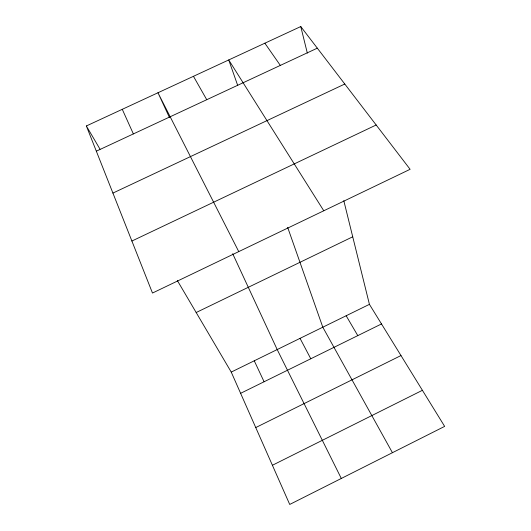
<?xml version="1.0" encoding="UTF-8"?>
<svg xmlns="http://www.w3.org/2000/svg" width="531" height="531" viewBox="0 0 531 531"><rect width="100%" height="100%" fill="white"/><g stroke="black" fill="none" stroke-linecap="round" stroke-linejoin="round"><path stroke-width="0.8" d="M272.41 465.269L422.404 390.305M255.75 427.568L400.985 355.551M240.616 393.318L381.504 323.95M177.361 280.567L231.237 372.085L369.423 304.349L343.796 200.652M196.171 312.52L352.73 236.793M131.894 241.034L376.167 124.991M112.917 193.078L344.792 84.024M96.33 151.182L317.319 48.162M86.354 125.966L300.765 26.55L410.111 169.309L152.483 293.046L86.354 125.966L100.027 149.191M264.856 43.197L280.328 65.406M323.777 210.774L228.735 59.95L237.735 85.537M369.423 304.349L444.646 426.393L289.72 504.45L231.237 372.085M346.159 315.753L357.794 335.625M193.457 76.305L206.751 99.709M392.429 452.697L322.802 327.202L287.656 227.341M300.048 338.353L310.781 358.77M238.751 251.608L157.966 92.759L169.402 117.391M341.3 478.464L277.195 349.557L232.704 253.725M254.263 360.795L264.099 381.756M122.269 109.313L133.367 133.918M300.765 26.55L307.33 53.1"/></g></svg>
